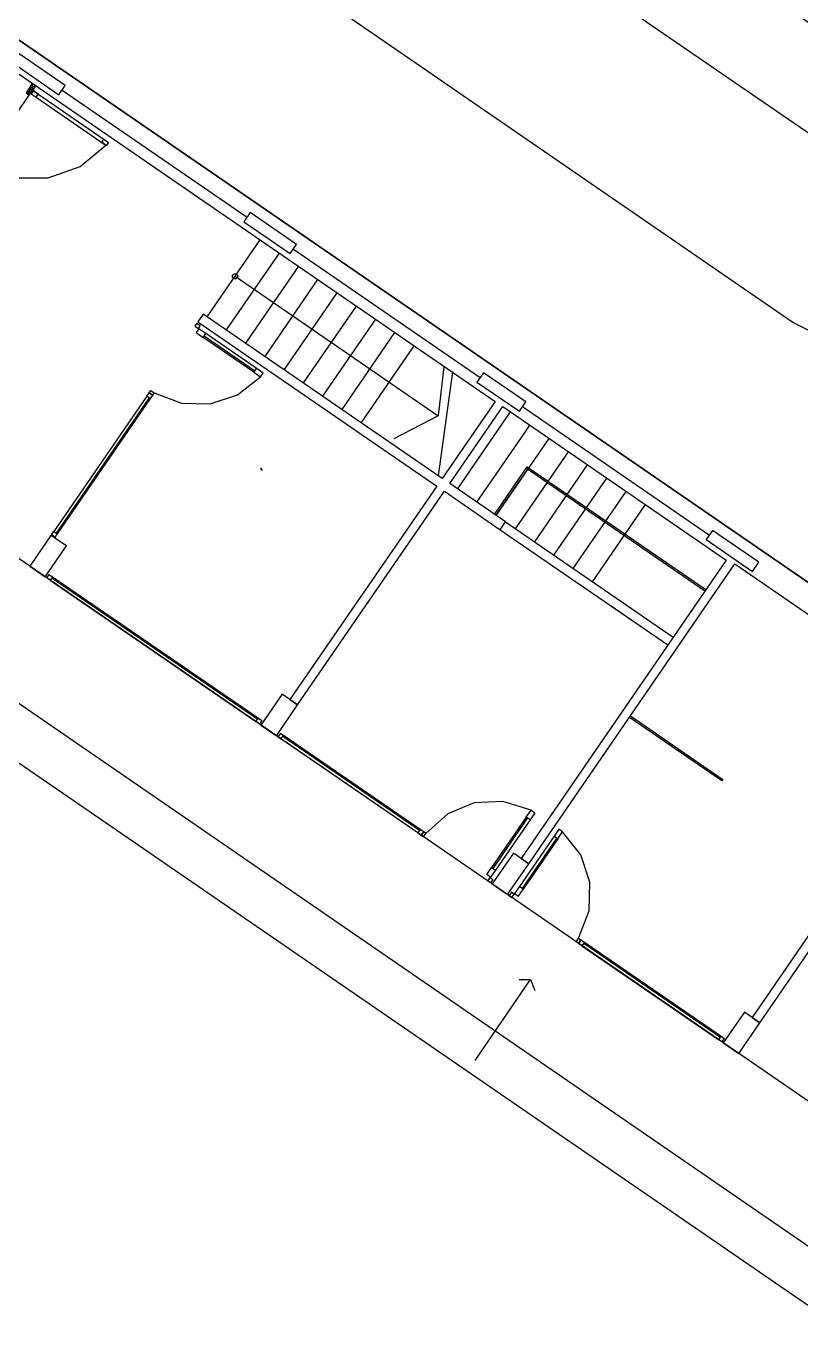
# Model space of a CAD drawing. Header units: metres. Extents: x 2 to 323, y -2 to 254.
# Drawn here: x 94.94 to 103.22, y 176.26 to 190.29 of the extents above; entities that cross this region are included whole.
import ezdxf

# ---------------------------------------------------------------- set-up
doc = ezdxf.new("R2010")
doc.units = ezdxf.units.M
doc.layers.add('REFERENCIA', color=7, linetype='Continuous')

msp = doc.modelspace()

# ---------------------------------------------------------------- linework, layer by layer
at = {"layer": 'REFERENCIA'}
for p, q in [((103.867, 188.752), (92.368, 196.657)), ((103.867, 188.752), (92.368, 196.657)), ((103.136, 187.119), (91.42, 195.173)), ((103.136, 187.119), (91.42, 195.173)), ((95.005, 189.604), (95.006, 189.672)), ((95.005, 189.604), (95.006, 189.672)), ((95.005, 189.604), (95.006, 189.672)), ((94.486, 188.847), (94.969, 189.55)), ((94.486, 188.847), (94.969, 189.55)), ((94.486, 188.847), (94.969, 189.55)), ((95.001, 189.599), (94.939, 189.573)), ((95.001, 189.599), (94.939, 189.573)), ((95.001, 189.599), (94.939, 189.573)), ((94.969, 189.552), (94.971, 189.62)), ((94.969, 189.552), (94.971, 189.62)), ((94.969, 189.552), (94.971, 189.62)), ((95.037, 189.651), (94.974, 189.625)), ((95.037, 189.651), (94.974, 189.625)), ((95.037, 189.651), (94.974, 189.625)), ((95.015, 189.595), (95.817, 189.044)), ((95.015, 189.595), (95.817, 189.044)), ((95.015, 189.595), (95.817, 189.044)), ((95.042, 189.528), (95.794, 189.011)), ((95.042, 189.528), (95.794, 189.011)), ((95.042, 189.528), (95.794, 189.011)), ((95.321, 189.603), (97.299, 188.243)), ((95.321, 189.603), (97.299, 188.243)), ((95.321, 189.603), (97.299, 188.243)), ((96.874, 187.179), (97.439, 188.001)), ((96.874, 187.179), (97.439, 188.001)), ((96.874, 187.179), (97.439, 188.001)), ((97.08, 187.038), (97.645, 187.86)), ((97.08, 187.038), (97.645, 187.86)), ((97.08, 187.038), (97.645, 187.86)), ((97.794, 187.903), (99.792, 186.53)), ((97.794, 187.903), (99.792, 186.53)), ((97.794, 187.903), (99.792, 186.53)), ((97.286, 186.896), (97.851, 187.718)), ((97.286, 186.896), (97.851, 187.718)), ((97.286, 186.896), (97.851, 187.718)), ((97.171, 187.612), (99.343, 186.119)), ((97.171, 187.612), (99.343, 186.119)), ((97.171, 187.612), (99.343, 186.119)), ((97.492, 186.754), (98.057, 187.576)), ((97.492, 186.754), (98.057, 187.576)), ((97.492, 186.754), (98.057, 187.576)), ((97.698, 186.613), (98.263, 187.435)), ((97.698, 186.613), (98.263, 187.435)), ((97.698, 186.613), (98.263, 187.435)), ((97.904, 186.471), (98.469, 187.293)), ((97.904, 186.471), (98.469, 187.293)), ((97.904, 186.471), (98.469, 187.293)), ((98.11, 186.33), (98.675, 187.152)), ((98.11, 186.33), (98.675, 187.152)), ((98.11, 186.33), (98.675, 187.152)), ((97.398, 186.628), (96.858, 186.999)), ((97.398, 186.628), (96.858, 186.999)), ((97.398, 186.628), (96.858, 186.999)), ((97.546, 186.833), (97.721, 187.087)), ((97.546, 186.833), (97.721, 187.087)), ((97.546, 186.833), (97.721, 187.087)), ((98.316, 186.188), (98.881, 187.01)), ((98.316, 186.188), (98.881, 187.01)), ((98.316, 186.188), (98.881, 187.01)), ((121.902, 177.546), (103.136, 187.119)), ((121.902, 177.546), (103.136, 187.119)), ((97.37, 186.587), (96.83, 186.958)), ((97.37, 186.587), (96.83, 186.958)), ((97.37, 186.587), (96.83, 186.958)), ((97.378, 186.599), (96.839, 186.97)), ((97.378, 186.599), (96.839, 186.97)), ((97.378, 186.599), (96.839, 186.97)), ((98.522, 186.046), (99.087, 186.868)), ((98.522, 186.046), (99.087, 186.868)), ((98.522, 186.046), (99.087, 186.868)), ((99.495, 186.588), (99.343, 185.476)), ((99.495, 186.588), (99.343, 185.476)), ((99.495, 186.588), (99.343, 185.476)), ((96.226, 186.329), (95.231, 184.881)), ((96.226, 186.329), (95.231, 184.881)), ((96.226, 186.329), (95.231, 184.881)), ((96.253, 186.311), (95.257, 184.863)), ((96.253, 186.311), (95.257, 184.863)), ((96.253, 186.311), (95.257, 184.863)), ((96.263, 186.304), (95.268, 184.856)), ((96.263, 186.304), (95.268, 184.856)), ((96.263, 186.304), (95.268, 184.856)), ((99.551, 185.336), (100.117, 186.16)), ((99.551, 185.336), (100.117, 186.16)), ((99.551, 185.336), (100.117, 186.16)), ((100.245, 186.218), (102.243, 184.844)), ((100.245, 186.218), (102.243, 184.844)), ((100.245, 186.218), (102.243, 184.844)), ((100.266, 185.935), (100.323, 186.019)), ((100.266, 185.935), (100.323, 186.019)), ((100.266, 185.935), (100.323, 186.019)), ((99.757, 185.195), (100.266, 185.935)), ((99.757, 185.195), (100.266, 185.935)), ((99.757, 185.195), (100.266, 185.935)), ((99.963, 185.053), (100.529, 185.877)), ((99.963, 185.053), (100.529, 185.877)), ((99.963, 185.053), (100.529, 185.877)), ((100.169, 184.911), (100.735, 185.735)), ((100.169, 184.911), (100.735, 185.735)), ((100.169, 184.911), (100.735, 185.735)), ((100.375, 184.77), (100.941, 185.594)), ((100.375, 184.77), (100.941, 185.594)), ((100.375, 184.77), (100.941, 185.594)), ((97.446, 185.545), (97.458, 185.562)), ((97.446, 185.545), (97.458, 185.562)), ((97.446, 185.545), (97.458, 185.562)), ((97.463, 185.534), (97.446, 185.545)), ((97.463, 185.534), (97.446, 185.545)), ((97.463, 185.534), (97.446, 185.545)), ((99.946, 185.065), (100.296, 185.574)), ((99.946, 185.065), (100.296, 185.574)), ((99.946, 185.065), (100.296, 185.574)), ((99.961, 185.054), (100.301, 185.549)), ((99.961, 185.054), (100.301, 185.549)), ((99.961, 185.054), (100.301, 185.549)), ((100.286, 185.559), (102.196, 184.246)), ((100.286, 185.559), (102.196, 184.246)), ((100.286, 185.559), (102.196, 184.246)), ((100.296, 185.574), (102.206, 184.261)), ((100.296, 185.574), (102.206, 184.261)), ((100.296, 185.574), (102.206, 184.261)), ((100.581, 184.628), (101.147, 185.452)), ((100.581, 184.628), (101.147, 185.452)), ((100.581, 184.628), (101.147, 185.452)), ((100.787, 184.486), (101.353, 185.311)), ((100.787, 184.486), (101.353, 185.311)), ((100.787, 184.486), (101.353, 185.311)), ((100.993, 184.345), (101.56, 185.169)), ((100.993, 184.345), (101.56, 185.169)), ((100.993, 184.345), (101.56, 185.169)), ((100.007, 184.901), (101.8, 183.669)), ((100.007, 184.901), (101.8, 183.669)), ((100.007, 184.901), (101.8, 183.669)), ((100.064, 184.984), (101.856, 183.751)), ((100.064, 184.984), (101.856, 183.751)), ((100.064, 184.984), (101.856, 183.751)), ((91.978, 184.387), (106.152, 174.643)), ((91.978, 184.387), (106.152, 174.643)), ((91.978, 184.387), (106.152, 174.643)), ((95.194, 184.36), (97.394, 182.848)), ((95.194, 184.36), (97.394, 182.848)), ((95.194, 184.36), (97.394, 182.848)), ((95.213, 184.387), (97.413, 182.875)), ((95.213, 184.387), (97.413, 182.875)), ((95.213, 184.387), (97.413, 182.875)), ((95.22, 184.397), (97.42, 182.885)), ((95.22, 184.397), (97.42, 182.885)), ((95.22, 184.397), (97.42, 182.885)), ((101.182, 184.094), (101.8, 183.669)), ((101.182, 184.094), (101.8, 183.669)), ((101.182, 184.094), (101.8, 183.669)), ((95.945, 183.887), (95.942, 183.883)), ((95.945, 183.887), (95.942, 183.883)), ((95.945, 183.887), (95.942, 183.883)), ((96.681, 183.375), (96.684, 183.379)), ((96.681, 183.375), (96.684, 183.379)), ((96.681, 183.375), (96.684, 183.379)), ((99.125, 181.658), (97.662, 182.664)), ((99.125, 181.658), (97.662, 182.664)), ((99.125, 181.658), (97.662, 182.664)), ((99.143, 181.685), (97.681, 182.69)), ((99.143, 181.685), (97.681, 182.69)), ((99.143, 181.685), (97.681, 182.69)), ((99.15, 181.695), (97.688, 182.701)), ((99.15, 181.695), (97.688, 182.701)), ((99.15, 181.695), (97.688, 182.701)), ((100.285, 181.828), (99.914, 181.288)), ((100.285, 181.828), (99.914, 181.288)), ((100.285, 181.828), (99.914, 181.288)), ((100.297, 181.819), (99.926, 181.279)), ((100.297, 181.819), (99.926, 181.279)), ((100.297, 181.819), (99.926, 181.279)), ((100.326, 181.799), (99.955, 181.26)), ((100.326, 181.799), (99.955, 181.26)), ((100.326, 181.799), (99.955, 181.26)), ((100.582, 181.624), (100.211, 181.084)), ((100.582, 181.624), (100.211, 181.084)), ((100.582, 181.624), (100.211, 181.084)), ((100.611, 181.604), (100.24, 181.064)), ((100.611, 181.604), (100.24, 181.064)), ((100.611, 181.604), (100.24, 181.064)), ((100.623, 181.595), (100.252, 181.056)), ((100.623, 181.595), (100.252, 181.056)), ((100.623, 181.595), (100.252, 181.056)), ((100.88, 180.452), (102.343, 179.446)), ((100.88, 180.452), (102.343, 179.446)), ((100.88, 180.452), (102.343, 179.446)), ((100.899, 180.478), (102.361, 179.473)), ((100.899, 180.478), (102.361, 179.473)), ((100.899, 180.478), (102.361, 179.473)), ((100.906, 180.489), (102.368, 179.483)), ((100.906, 180.489), (102.368, 179.483)), ((100.906, 180.489), (102.368, 179.483)), ((99.737, 179.224), (100.332, 180.089))]:
    msp.add_line(p, q, dxfattribs=at)
for points in [[(90.081, 187.875), (92.626, 191.576), (90.133, 193.29), (91.317, 195.013), (91.284, 195.036), (92.944, 197.45), (114.105, 182.904), (129.398, 176.048), (129.431, 176.025), (122.372, 165.757), (107.621, 175.897), (107.584, 175.843), (94.976, 184.51), (90.081, 187.875)], [(90.081, 187.875), (92.626, 191.576), (90.133, 193.29), (91.317, 195.013), (91.284, 195.036), (92.944, 197.45), (114.105, 182.904), (129.398, 176.048), (129.431, 176.025), (122.372, 165.757), (107.621, 175.897), (107.584, 175.843), (94.976, 184.51), (90.081, 187.875)], [(92.522, 191.745), (110.273, 179.543), (106.958, 174.72), (89.207, 186.923), (92.522, 191.745)], [(92.522, 191.745), (110.273, 179.543), (106.958, 174.72), (89.207, 186.923), (92.522, 191.745)], [(94.793, 189.893), (95.287, 189.553), (95.355, 189.652), (94.861, 189.992), (94.793, 189.893)], [(94.793, 189.893), (95.287, 189.553), (95.355, 189.652), (94.861, 189.992), (94.793, 189.893)], [(95.005, 189.602), (94.972, 189.624), (95.006, 189.674), (95.039, 189.651), (95.005, 189.602)], [(95.005, 189.602), (94.972, 189.624), (95.006, 189.674), (95.039, 189.651), (95.005, 189.602)], [(95.005, 189.602), (94.972, 189.624), (95.006, 189.674), (95.039, 189.651), (95.005, 189.602)], [(95.005, 189.604), (94.974, 189.625), (95.006, 189.672), (95.037, 189.651), (95.005, 189.604)], [(95.005, 189.604), (94.974, 189.625), (95.006, 189.672), (95.037, 189.651), (95.005, 189.604)], [(95.005, 189.604), (94.974, 189.625), (95.006, 189.672), (95.037, 189.651), (95.005, 189.604)], [(95.003, 189.599), (94.97, 189.622), (94.936, 189.573), (94.969, 189.55), (95.003, 189.599)], [(95.003, 189.599), (94.97, 189.622), (94.936, 189.573), (94.969, 189.55), (95.003, 189.599)], [(95.003, 189.599), (94.97, 189.622), (94.936, 189.573), (94.969, 189.55), (95.003, 189.599)], [(95.001, 189.599), (94.971, 189.62), (94.939, 189.573), (94.969, 189.552), (95.001, 189.599)], [(95.001, 189.599), (94.971, 189.62), (94.939, 189.573), (94.969, 189.552), (95.001, 189.599)], [(95.001, 189.599), (94.971, 189.62), (94.939, 189.573), (94.969, 189.552), (95.001, 189.599)], [(95.015, 189.595), (94.992, 189.562), (95.042, 189.528), (95.064, 189.561), (95.015, 189.595)], [(95.015, 189.595), (94.992, 189.562), (95.042, 189.528), (95.064, 189.561), (95.015, 189.595)], [(95.015, 189.595), (94.992, 189.562), (95.042, 189.528), (95.064, 189.561), (95.015, 189.595)], [(95.018, 189.602), (95.017, 189.6), (95.016, 189.598), (95.015, 189.597), (95.013, 189.597), (95.011, 189.597), (95.009, 189.598), (95.008, 189.6), (95.008, 189.602), (95.008, 189.604), (95.009, 189.605), (95.011, 189.606), (95.013, 189.607), (95.015, 189.606), (95.016, 189.605), (95.017, 189.604), (95.018, 189.602)], [(95.018, 189.602), (95.017, 189.6), (95.016, 189.598), (95.015, 189.597), (95.013, 189.597), (95.011, 189.597), (95.009, 189.598), (95.008, 189.6), (95.008, 189.602), (95.008, 189.604), (95.009, 189.605), (95.011, 189.606), (95.013, 189.607), (95.015, 189.606), (95.016, 189.605), (95.017, 189.604), (95.018, 189.602)], [(95.018, 189.602), (95.017, 189.6), (95.016, 189.598), (95.015, 189.597), (95.013, 189.597), (95.011, 189.597), (95.009, 189.598), (95.008, 189.6), (95.008, 189.602), (95.008, 189.604), (95.009, 189.605), (95.011, 189.606), (95.013, 189.607), (95.015, 189.606), (95.016, 189.605), (95.017, 189.604), (95.018, 189.602)], [(95.817, 189.044), (95.794, 189.011), (95.745, 189.045), (95.767, 189.078), (95.817, 189.044)], [(95.817, 189.044), (95.794, 189.011), (95.745, 189.045), (95.767, 189.078), (95.817, 189.044)], [(95.817, 189.044), (95.794, 189.011), (95.745, 189.045), (95.767, 189.078), (95.817, 189.044)], [(97.76, 187.854), (97.827, 187.953), (97.333, 188.293), (97.265, 188.194), (97.76, 187.854)], [(97.265, 188.194), (97.76, 187.854), (97.827, 187.953), (97.333, 188.293), (97.265, 188.194)], [(97.76, 187.854), (97.827, 187.953), (97.333, 188.293), (97.265, 188.194), (97.76, 187.854)], [(97.265, 188.194), (97.76, 187.854), (97.827, 187.953), (97.333, 188.293), (97.265, 188.194)], [(97.2, 187.612), (97.198, 187.601), (97.192, 187.592), (97.183, 187.586), (97.171, 187.584), (97.16, 187.586), (97.151, 187.592), (97.145, 187.601), (97.143, 187.612), (97.145, 187.623), (97.151, 187.632), (97.16, 187.638), (97.171, 187.64), (97.183, 187.638), (97.192, 187.632), (97.198, 187.623), (97.2, 187.612)], [(97.2, 187.612), (97.198, 187.601), (97.192, 187.592), (97.183, 187.586), (97.171, 187.584), (97.16, 187.586), (97.151, 187.592), (97.145, 187.601), (97.143, 187.612), (97.145, 187.623), (97.151, 187.632), (97.16, 187.638), (97.171, 187.64), (97.183, 187.638), (97.192, 187.632), (97.198, 187.623), (97.2, 187.612)], [(97.2, 187.612), (97.198, 187.601), (97.192, 187.592), (97.183, 187.586), (97.171, 187.584), (97.16, 187.586), (97.151, 187.592), (97.145, 187.601), (97.143, 187.612), (97.145, 187.623), (97.151, 187.632), (97.16, 187.638), (97.171, 187.64), (97.183, 187.638), (97.192, 187.632), (97.198, 187.623), (97.2, 187.612)], [(96.761, 187.108), (96.742, 187.079), (96.779, 187.054), (96.799, 187.083), (96.761, 187.108)], [(96.761, 187.108), (96.742, 187.079), (96.779, 187.054), (96.799, 187.083), (96.761, 187.108)], [(96.761, 187.108), (96.742, 187.079), (96.779, 187.054), (96.799, 187.083), (96.761, 187.108)], [(96.756, 187.009), (96.83, 186.958), (96.858, 186.999), (96.784, 187.05), (96.756, 187.009)], [(96.756, 187.009), (96.83, 186.958), (96.858, 186.999), (96.784, 187.05), (96.756, 187.009)], [(96.756, 187.009), (96.83, 186.958), (96.858, 186.999), (96.784, 187.05), (96.756, 187.009)], [(97.37, 186.587), (97.444, 186.536), (97.472, 186.577), (97.398, 186.628), (97.37, 186.587)], [(97.37, 186.587), (97.444, 186.536), (97.472, 186.577), (97.398, 186.628), (97.37, 186.587)], [(97.37, 186.587), (97.444, 186.536), (97.472, 186.577), (97.398, 186.628), (97.37, 186.587)], [(100.211, 186.169), (100.279, 186.268), (99.826, 186.579), (99.758, 186.48), (100.211, 186.169)], [(100.211, 186.169), (100.279, 186.268), (99.826, 186.579), (99.758, 186.48), (100.211, 186.169)], [(96.252, 186.366), (96.289, 186.341), (96.263, 186.304), (96.226, 186.329), (96.252, 186.366)], [(96.252, 186.366), (96.289, 186.341), (96.263, 186.304), (96.226, 186.329), (96.252, 186.366)], [(96.252, 186.366), (96.289, 186.341), (96.263, 186.304), (96.226, 186.329), (96.252, 186.366)], [(96.252, 186.366), (96.269, 186.391), (96.306, 186.366), (96.289, 186.341), (96.252, 186.366)], [(96.252, 186.366), (96.269, 186.391), (96.306, 186.366), (96.289, 186.341), (96.252, 186.366)], [(96.252, 186.366), (96.269, 186.391), (96.306, 186.366), (96.289, 186.341), (96.252, 186.366)], [(102.704, 184.455), (102.772, 184.554), (102.277, 184.894), (102.209, 184.795), (102.704, 184.455)], [(102.704, 184.455), (102.772, 184.554), (102.277, 184.894), (102.209, 184.795), (102.704, 184.455)], [(94.976, 184.51), (95.141, 184.397), (95.367, 184.727), (95.202, 184.84), (94.976, 184.51)], [(94.976, 184.51), (95.141, 184.397), (95.367, 184.727), (95.202, 184.84), (94.976, 184.51)], [(95.231, 184.881), (95.268, 184.856), (95.245, 184.823), (95.208, 184.848), (95.231, 184.881)], [(95.231, 184.881), (95.268, 184.856), (95.245, 184.823), (95.208, 184.848), (95.231, 184.881)], [(95.231, 184.881), (95.268, 184.856), (95.245, 184.823), (95.208, 184.848), (95.231, 184.881)], [(95.157, 184.386), (95.183, 184.423), (95.22, 184.397), (95.194, 184.36), (95.157, 184.386)], [(95.157, 184.386), (95.183, 184.423), (95.22, 184.397), (95.194, 184.36), (95.157, 184.386)], [(95.157, 184.386), (95.183, 184.423), (95.22, 184.397), (95.194, 184.36), (95.157, 184.386)], [(97.448, 182.811), (97.613, 182.698), (97.839, 183.027), (97.675, 183.141), (97.448, 182.811)], [(97.448, 182.811), (97.613, 182.698), (97.839, 183.027), (97.675, 183.141), (97.448, 182.811)], [(97.394, 182.848), (97.42, 182.885), (97.457, 182.859), (97.431, 182.822), (97.394, 182.848)], [(97.394, 182.848), (97.42, 182.885), (97.457, 182.859), (97.431, 182.822), (97.394, 182.848)], [(97.394, 182.848), (97.42, 182.885), (97.457, 182.859), (97.431, 182.822), (97.394, 182.848)], [(102.388, 182.23), (102.377, 182.214), (101.388, 182.894), (101.399, 182.91), (102.388, 182.23)], [(97.662, 182.664), (97.688, 182.701), (97.655, 182.723), (97.629, 182.686), (97.662, 182.664)], [(97.662, 182.664), (97.688, 182.701), (97.655, 182.723), (97.629, 182.686), (97.662, 182.664)], [(97.662, 182.664), (97.688, 182.701), (97.655, 182.723), (97.629, 182.686), (97.662, 182.664)], [(100.285, 181.828), (100.336, 181.902), (100.377, 181.874), (100.326, 181.799), (100.285, 181.828)], [(100.285, 181.828), (100.336, 181.902), (100.377, 181.874), (100.326, 181.799), (100.285, 181.828)], [(100.285, 181.828), (100.336, 181.902), (100.377, 181.874), (100.326, 181.799), (100.285, 181.828)], [(99.162, 181.633), (99.188, 181.67), (99.15, 181.695), (99.125, 181.658), (99.162, 181.633)], [(99.162, 181.633), (99.188, 181.67), (99.15, 181.695), (99.125, 181.658), (99.162, 181.633)], [(99.162, 181.633), (99.188, 181.67), (99.15, 181.695), (99.125, 181.658), (99.162, 181.633)], [(99.162, 181.633), (99.187, 181.616), (99.212, 181.653), (99.188, 181.67), (99.162, 181.633)], [(99.162, 181.633), (99.187, 181.616), (99.212, 181.653), (99.188, 181.67), (99.162, 181.633)], [(99.162, 181.633), (99.187, 181.616), (99.212, 181.653), (99.188, 181.67), (99.162, 181.633)], [(100.623, 181.595), (100.674, 181.67), (100.633, 181.698), (100.582, 181.624), (100.623, 181.595)], [(100.623, 181.595), (100.674, 181.67), (100.633, 181.698), (100.582, 181.624), (100.623, 181.595)], [(100.623, 181.595), (100.674, 181.67), (100.633, 181.698), (100.582, 181.624), (100.623, 181.595)], [(99.92, 181.112), (100.085, 180.998), (100.312, 181.328), (100.147, 181.441), (99.92, 181.112)], [(99.92, 181.112), (100.085, 180.998), (100.312, 181.328), (100.147, 181.441), (99.92, 181.112)], [(99.863, 181.214), (99.914, 181.288), (99.955, 181.26), (99.904, 181.186), (99.863, 181.214)], [(99.863, 181.214), (99.914, 181.288), (99.955, 181.26), (99.904, 181.186), (99.863, 181.214)], [(99.863, 181.214), (99.914, 181.288), (99.955, 181.26), (99.904, 181.186), (99.863, 181.214)], [(99.904, 181.123), (99.875, 181.143), (99.9, 181.18), (99.929, 181.16), (99.904, 181.123)], [(99.904, 181.123), (99.875, 181.143), (99.9, 181.18), (99.929, 181.16), (99.904, 181.123)], [(99.904, 181.123), (99.875, 181.143), (99.9, 181.18), (99.929, 181.16), (99.904, 181.123)], [(100.101, 180.987), (100.13, 180.967), (100.156, 181.004), (100.127, 181.024), (100.101, 180.987)], [(100.101, 180.987), (100.13, 180.967), (100.156, 181.004), (100.127, 181.024), (100.101, 180.987)], [(100.101, 180.987), (100.13, 180.967), (100.156, 181.004), (100.127, 181.024), (100.101, 180.987)], [(100.201, 180.981), (100.252, 181.056), (100.211, 181.084), (100.16, 181.01), (100.201, 180.981)], [(100.201, 180.981), (100.252, 181.056), (100.211, 181.084), (100.16, 181.01), (100.201, 180.981)], [(100.201, 180.981), (100.252, 181.056), (100.211, 181.084), (100.16, 181.01), (100.201, 180.981)], [(100.843, 180.477), (100.818, 180.494), (100.844, 180.531), (100.869, 180.514), (100.843, 180.477)], [(100.843, 180.477), (100.818, 180.494), (100.844, 180.531), (100.869, 180.514), (100.843, 180.477)], [(100.843, 180.477), (100.818, 180.494), (100.844, 180.531), (100.869, 180.514), (100.843, 180.477)], [(100.843, 180.477), (100.869, 180.514), (100.906, 180.489), (100.88, 180.452), (100.843, 180.477)], [(100.843, 180.477), (100.869, 180.514), (100.906, 180.489), (100.88, 180.452), (100.843, 180.477)], [(100.843, 180.477), (100.869, 180.514), (100.906, 180.489), (100.88, 180.452), (100.843, 180.477)], [(102.392, 179.412), (102.557, 179.299), (102.784, 179.628), (102.619, 179.742), (102.392, 179.412)], [(102.392, 179.412), (102.557, 179.299), (102.784, 179.628), (102.619, 179.742), (102.392, 179.412)], [(102.343, 179.446), (102.368, 179.483), (102.401, 179.46), (102.376, 179.423), (102.343, 179.446)], [(102.343, 179.446), (102.368, 179.483), (102.401, 179.46), (102.376, 179.423), (102.343, 179.446)], [(102.343, 179.446), (102.368, 179.483), (102.401, 179.46), (102.376, 179.423), (102.343, 179.446)]]:
    msp.add_lwpolyline(points, close=True, dxfattribs=at)
for points in [[(107.713, 176.031), (107.812, 175.963), (110.273, 179.543), (94.851, 190.145), (94.681, 189.898), (99.953, 186.274)], [(107.713, 176.031), (107.812, 175.963), (110.273, 179.543), (94.851, 190.145), (94.681, 189.898), (99.953, 186.274)], [(107.713, 176.031), (107.812, 175.963), (110.273, 179.543), (94.851, 190.145), (94.681, 189.898), (99.953, 186.274)], [(94.452, 188.798), (94.805, 188.666), (95.171, 188.665), (95.516, 188.787), (95.806, 189.027)], [(94.452, 188.798), (94.805, 188.666), (95.171, 188.665), (95.516, 188.787), (95.806, 189.027)], [(94.452, 188.798), (94.805, 188.666), (95.171, 188.665), (95.516, 188.787), (95.806, 189.027)], [(99.953, 186.274), (99.386, 185.449), (96.829, 187.207), (96.773, 187.125), (99.327, 185.368), (97.757, 183.084), (97.839, 183.027)], [(99.953, 186.274), (99.386, 185.449), (96.829, 187.207), (96.773, 187.125), (99.327, 185.368), (97.757, 183.084), (97.839, 183.027)], [(99.953, 186.274), (99.386, 185.449), (96.829, 187.207), (96.773, 187.125), (99.327, 185.368), (97.757, 183.084), (97.839, 183.027)], [(99.403, 186.648), (99.343, 186.119), (98.87, 185.874)], [(99.403, 186.648), (99.343, 186.119), (98.87, 185.874)], [(99.403, 186.648), (99.343, 186.119), (98.87, 185.874)], [(96.306, 186.366), (96.599, 186.253), (96.905, 186.246), (97.196, 186.342), (97.444, 186.536)], [(96.306, 186.366), (96.599, 186.253), (96.905, 186.246), (97.196, 186.342), (97.444, 186.536)], [(96.306, 186.366), (96.599, 186.253), (96.905, 186.246), (97.196, 186.342), (97.444, 186.536)], [(97.839, 183.027), (99.41, 185.312), (100.007, 184.901), (100.064, 184.984), (99.466, 185.394), (100.033, 186.218), (102.423, 184.576), (100.229, 181.385), (100.312, 181.328), (102.516, 184.535), (104.906, 182.893), (104.552, 182.377), (104.634, 182.32), (104.989, 182.836)], [(97.839, 183.027), (99.41, 185.312), (100.007, 184.901), (100.064, 184.984), (99.466, 185.394), (100.033, 186.218), (102.423, 184.576), (100.229, 181.385), (100.312, 181.328), (102.516, 184.535), (104.906, 182.893), (104.552, 182.377), (104.634, 182.32), (104.989, 182.836)], [(97.839, 183.027), (99.41, 185.312), (100.007, 184.901), (100.064, 184.984), (99.466, 185.394), (100.033, 186.218), (102.423, 184.576), (100.229, 181.385), (100.312, 181.328), (102.516, 184.535), (104.906, 182.893), (104.552, 182.377), (104.634, 182.32), (104.989, 182.836)], [(104.989, 182.836), (106.06, 182.099), (105.284, 180.97), (104.213, 181.707), (104.238, 181.744), (104.155, 181.8), (102.701, 179.685), (102.784, 179.628), (104.156, 181.625), (105.227, 180.888), (104.417, 179.709), (104.12, 179.913), (104.063, 179.831), (104.978, 179.202), (105.035, 179.284), (104.499, 179.652), (105.576, 181.219), (106.235, 180.766), (106.292, 180.848), (105.633, 181.301)], [(104.989, 182.836), (106.06, 182.099), (105.284, 180.97), (104.213, 181.707), (104.238, 181.744), (104.155, 181.8), (102.701, 179.685), (102.784, 179.628), (104.156, 181.625), (105.227, 180.888), (104.417, 179.709), (104.12, 179.913), (104.063, 179.831), (104.978, 179.202), (105.035, 179.284), (104.499, 179.652), (105.576, 181.219), (106.235, 180.766), (106.292, 180.848), (105.633, 181.301)], [(104.989, 182.836), (106.06, 182.099), (105.284, 180.97), (104.213, 181.707), (104.238, 181.744), (104.155, 181.8), (102.701, 179.685), (102.784, 179.628), (104.156, 181.625), (105.227, 180.888), (104.417, 179.709), (104.12, 179.913), (104.063, 179.831), (104.978, 179.202), (105.035, 179.284), (104.499, 179.652), (105.576, 181.219), (106.235, 180.766), (106.292, 180.848), (105.633, 181.301)], [(100.336, 181.902), (100.035, 181.994), (99.729, 181.979), (99.446, 181.863), (99.212, 181.653)], [(100.336, 181.902), (100.035, 181.994), (99.729, 181.979), (99.446, 181.863), (99.212, 181.653)], [(100.336, 181.902), (100.035, 181.994), (99.729, 181.979), (99.446, 181.863), (99.212, 181.653)], [(100.844, 180.531), (100.957, 180.825), (100.963, 181.131), (100.868, 181.422), (100.674, 181.67)], [(100.844, 180.531), (100.957, 180.825), (100.963, 181.131), (100.868, 181.422), (100.674, 181.67)], [(100.844, 180.531), (100.957, 180.825), (100.963, 181.131), (100.868, 181.422), (100.674, 181.67)], [(100.208, 180.091), (100.332, 180.089), (100.378, 179.974)]]:
    msp.add_lwpolyline(points, dxfattribs=at)

doc.saveas('drawing.dxf')
